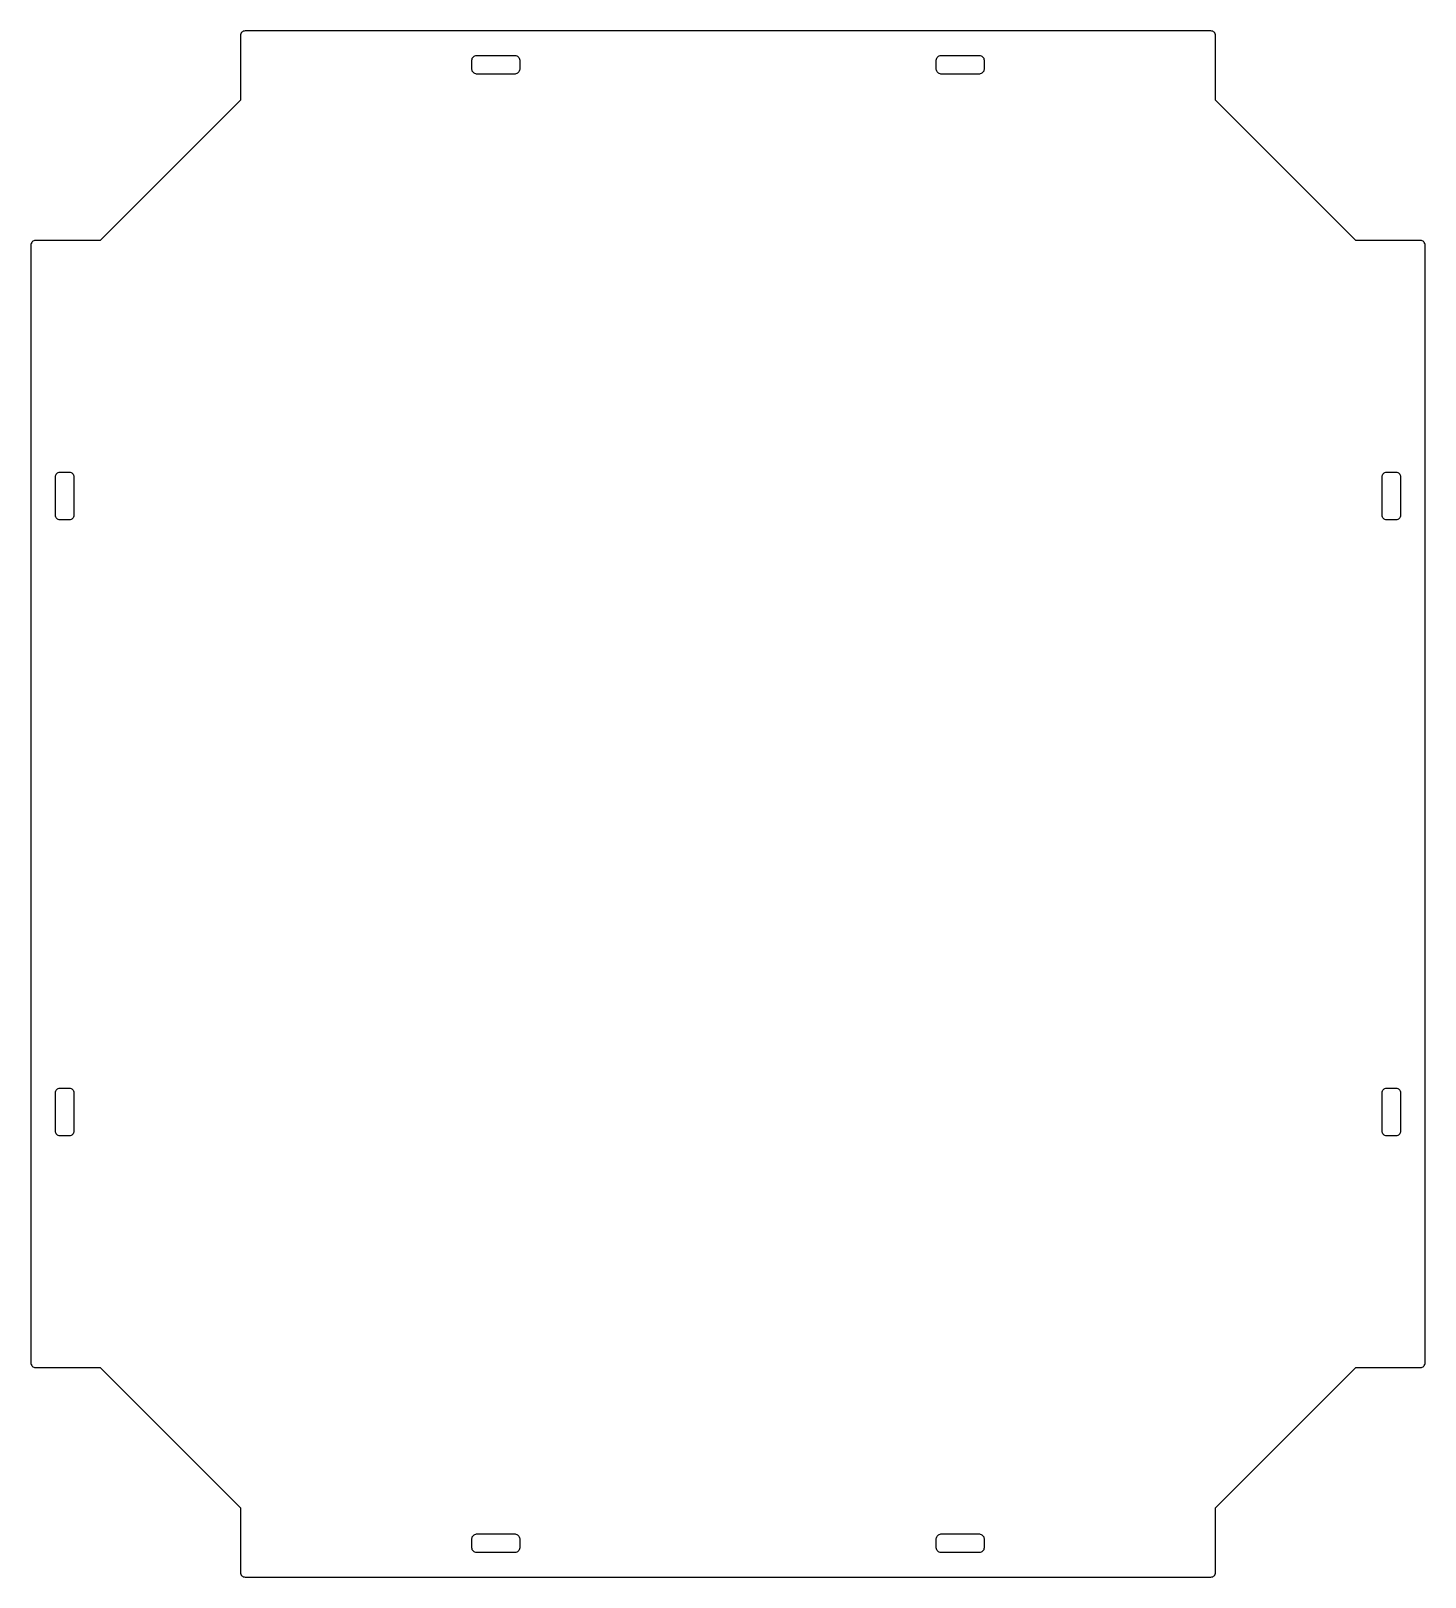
# Model space of a CAD drawing. Header units: millimetres. Extents: x 0 to 600, y -664 to 0.
import ezdxf

# ---------------------------------------------------------------- set-up
doc = ezdxf.new("R2010")
doc.units = ezdxf.units.MM
doc.layers.get('0').update_dxf_attribs({"linetype": 'CONTINUOUS'})

msp = doc.modelspace()

# ---------------------------------------------------------------- linework, layer by layer
for points in [[(599.5, -92.5, 0.414214), (597.5, -90.5), (569.79, -90.5), (509.5, -30.21), (509.5, -2.5, 0.414214), (507.5, -0.5), (92.5, -0.5, 0.414214), (90.5, -2.5), (90.5, -30.21), (30.21, -90.5), (2.5, -90.5, 0.414214), (0.5, -92.5), (0.5, -572.5, 0.414214), (2.5, -574.5), (30.21, -574.5), (90.5, -634.79), (90.5, -662.5, 0.414214), (92.5, -664.5), (507.5, -664.5, 0.414214), (509.5, -662.5), (509.5, -634.79), (569.79, -574.5), (597.5, -574.5, 0.414214), (599.5, -572.5)], [(190, -17), (190, -13, -0.414214), (192, -11), (208.5, -11, -0.414214), (210.5, -13), (210.5, -17, -0.414214), (208.5, -19), (192, -19, -0.414214)], [(410, -13), (410, -17, -0.414214), (408, -19), (391.5, -19, -0.414214), (389.5, -17), (389.5, -13, -0.414214), (391.5, -11), (408, -11, -0.414214)], [(11, -208.5), (11, -192, -0.414214), (13, -190), (17, -190, -0.414214), (19, -192), (19, -208.5, -0.414214), (17, -210.5), (13, -210.5, -0.414214)], [(581, -208.5), (581, -192, -0.414214), (583, -190), (587, -190, -0.414214), (589, -192), (589, -208.5, -0.414214), (587, -210.5), (583, -210.5, -0.414214)], [(13, -454.5), (17, -454.5, -0.414214), (19, -456.5), (19, -473, -0.414214), (17, -475), (13, -475, -0.414214), (11, -473), (11, -456.5, -0.414214)], [(583, -454.5), (587, -454.5, -0.414214), (589, -456.5), (589, -473, -0.414214), (587, -475), (583, -475, -0.414214), (581, -473), (581, -456.5, -0.414214)], [(190, -652), (190, -648, -0.414214), (192, -646), (208.5, -646, -0.414214), (210.5, -648), (210.5, -652, -0.414214), (208.5, -654), (192, -654, -0.414214)], [(408, -654), (391.5, -654, -0.414214), (389.5, -652), (389.5, -648, -0.414214), (391.5, -646), (408, -646, -0.414214), (410, -648), (410, -652, -0.414214)]]:
    msp.add_lwpolyline(points, format="xyb", close=True)

doc.saveas('drawing.dxf')
